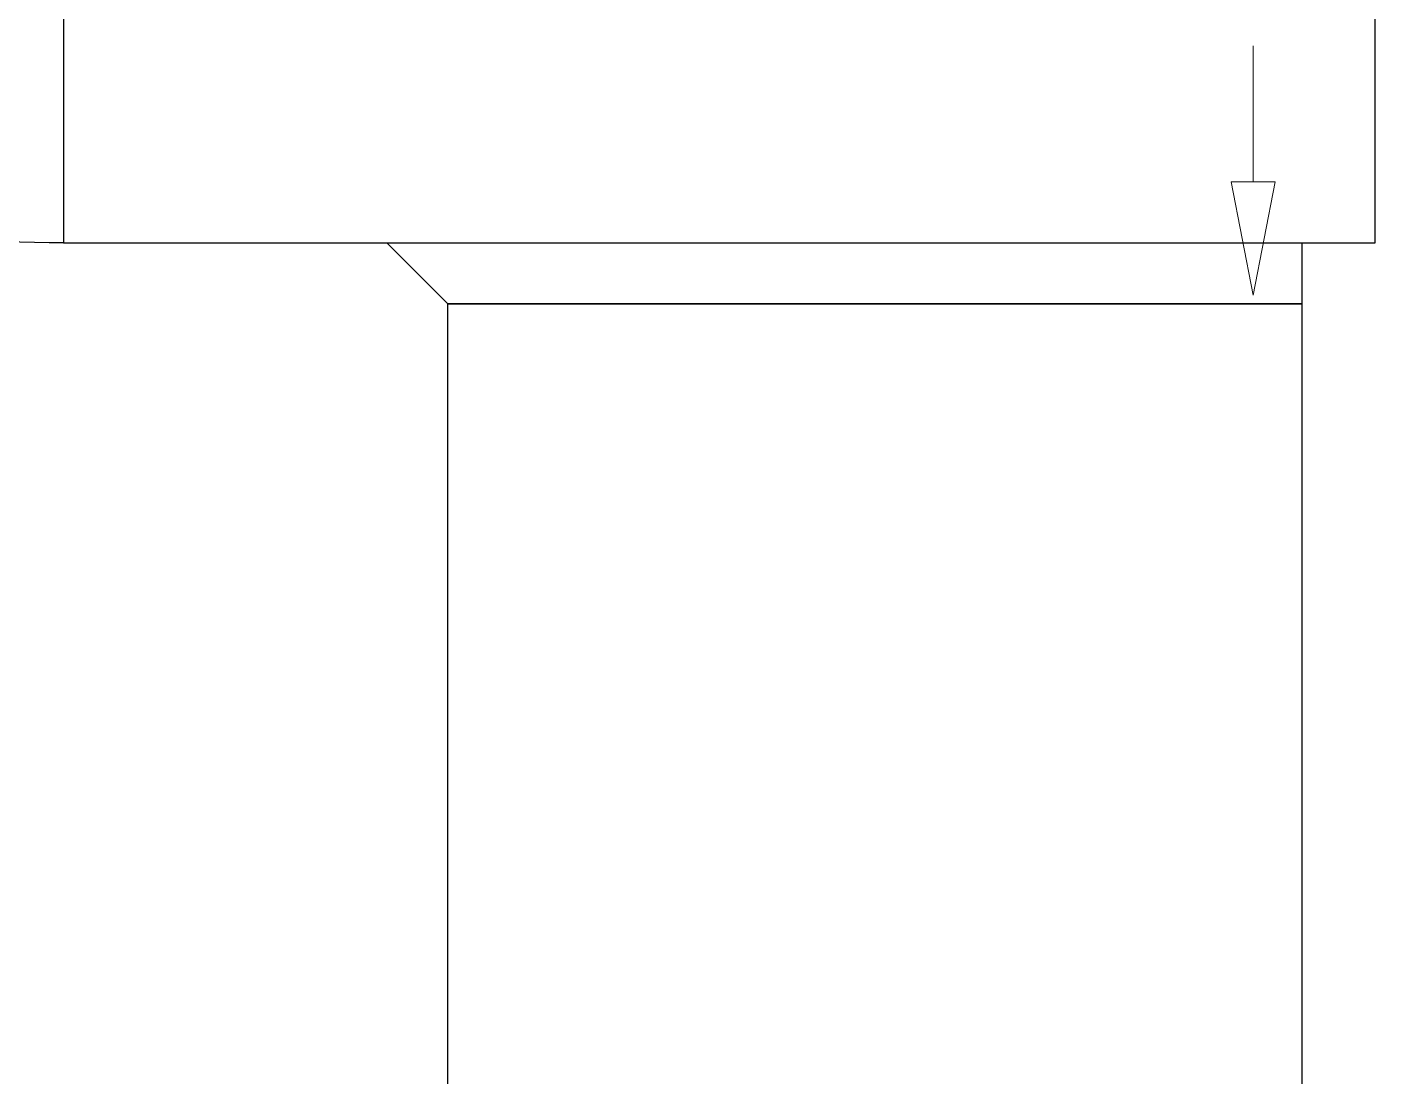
# Model space of a CAD drawing. Header units: inches. Extents: x -172 to 5713, y -54 to 3470.
# Drawn here: x 619.7 to 840.7, y 1264.9 to 1436.9 of the extents above; entities that cross this region are included whole.
import ezdxf

# ---------------------------------------------------------------- set-up
doc = ezdxf.new("R2010")
doc.units = ezdxf.units.IN
doc.header["$MEASUREMENT"] = 0
doc.layers.add('MTY-EMIS-KANALI', color=150, linetype='Continuous', lineweight=0)
doc.layers.add('STM-U-MENFEZ', color=2, linetype='Continuous', lineweight=0)
doc.layers.add('MTY-UFLEME-KANALI', color=20, linetype='Continuous')

# ---------------------------------------------------------------- blocks, each defined once
blk = doc.blocks.new('A$C00D65541')
at = {"layer": 'STM-U-MENFEZ'}
blk.add_lwpolyline([(-50.5, -59.89), (-46.89, -59.89), (-50.5, -78.51), (-54.11, -59.89), (-50.5, -59.89), (-50.5, -37.62)], dxfattribs=at)

msp = doc.modelspace()

# ---------------------------------------------------------------- linework, layer by layer
at = {"layer": 'MTY-UFLEME-KANALI'}
msp.add_lwpolyline([(625.69, 1561.46), (625.69, 1401.46, -0.414214), (433.69, 1593.46), (593.69, 1593.46, 0.414214)], format="xyb", close=True, dxfattribs=at)
for points in [[(840.7, 1401.46), (840.7, 1561.46), (625.69, 1561.46), (625.69, 1401.46)], [(678.69, 1401.46), (828.69, 1401.46), (828.69, 1391.46), (688.69, 1391.46)], [(828.69, 1391.46), (828.69, 1178.2), (688.69, 1178.2), (688.69, 1391.46)]]:
    msp.add_lwpolyline(points, close=True, dxfattribs=at)

# ---------------------------------------------------------------- block references
at = {"layer": 'MTY-EMIS-KANALI'}
msp.add_blockref('A$C00D65541', (871.22, 1471.39), dxfattribs=at)

doc.saveas('drawing.dxf')
